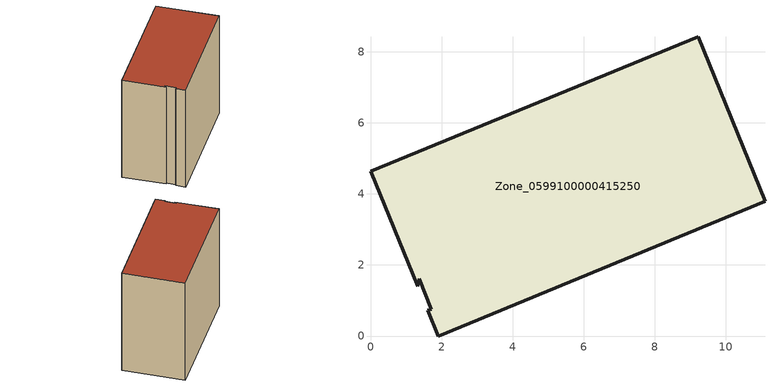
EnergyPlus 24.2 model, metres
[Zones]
Zone_0599100000415250
 floor ground (C_G): 1.72,0.76 1.38,1.61 1.32,1.41 0,4.64 9.22,8.42 11.1,3.79 1.9,0 1.6,0.72 z3.24
 wall outside (C_F): 1.9,0 11.1,3.79 9.22,8.42 0,4.64 1.32,1.41 1.38,1.61 1.72,0.76 1.6,0.72 1.9,0 z3.24:12.25
 roof outside (C_R): 1.38,1.61 1.72,0.76 1.6,0.72 1.9,0 11.1,3.79 9.22,8.42 0,4.64 1.32,1.41 z12.25
[BUILDING]
Pand.0599100000415250: North Axis=0; Terrain=City; Loads Convergence Tolerance Value=0.04; Temperature Convergence Tolerance Value=0.4; Solar Distribution=FullExterior; Maximum Number of Warmup Days=25; Minimum Number of Warmup Days=1
[Site:Location]
Rotterdam.The.Hague.AP_ZH_NLD Design_Conditions: Latitude=51.96; Longitude=4.45; Time Zone=1; Elevation=-4.5
[SITE:GROUNDTEMPERATURE:BUILDINGSURFACE]
18, 18, 18, 18, 18, 18, 18, 18, 18, 18, 18, 18
[MATERIAL] Thermal Absorptance=0.9; Solar Absorptance=0.7; Visible Absorptance=0.7
Name | Roughness | Thickness | Conductivity | Density | Specific Heat
G.TI.1992-2005 | MediumSmooth | 0.15 | 0.06 | 540 | 1210
F.TI.1992-2005 | Rough | 0.3 | 0.12 | 1920 | 840
R.TI.1992-2005 | MediumRough | 0.2 | 0.08 | 1500 | 1000
[CONSTRUCTION]
C_G: G.TI.1992-2005
C_F: F.TI.1992-2005
C_R: R.TI.1992-2005
[ZONE]
Zone_0599100000415250: Type=1; Multiplier=1; Ceiling Height=Autocalculate; Volume=Autocalculate; Floor Area=autocalculate; Part of Total Floor Area=Yes
[ZONEINFILTRATION:DESIGNFLOWRATE]
Infil_Zone_0599100000415250: Zone or ZoneList or Space or SpaceList=Zone_0599100000415250; Schedule=AlwaysOn; Design Flow Rate Calculation Method=Flow/Area; Flow Rate per Floor Area=0.0015; Constant Term Coefficient=1; Temperature Term Coefficient=0; Velocity Term Coefficient=0; Velocity Squared Term Coefficient=0
[HVACTEMPLATE:ZONE:IDEALLOADSAIRSYSTEM]
Zone_0599100000415250: Maximum Heating Supply Air Temperature=50; Minimum Cooling Supply Air Temperature=13; Maximum Heating Supply Air Humidity Ratio=0.0156; Minimum Cooling Supply Air Humidity Ratio=0.0077; Heating Limit=NoLimit; Cooling Limit=NoLimit; Dehumidification Control Type=ConstantSensibleHeatRatio; Cooling Sensible Heat Ratio=0.7; Dehumidification Setpoint=60; Humidification Control Type=None; Humidification Setpoint=30; Outdoor Air Method=None; Outdoor Air Flow Rate per Person=0.00944; Outdoor Air Flow Rate per Zone Floor Area=0; Outdoor Air Flow Rate per Zone=0; Demand Controlled Ventilation Type=None; Outdoor Air Economizer Type=NoEconomizer; Heat Recovery Type=None; Sensible Heat Recovery Effectiveness=0.7; Latent Heat Recovery Effectiveness=0.65
[ZONECONTROL:THERMOSTAT]
ThermostatControl_Zone_0599100000415250: Zone or ZoneList=Zone_0599100000415250; Control Type Schedule=DualSetpointControlType; Control 1=Thermostat_Zone_0599100000415250; Temperature Difference Between Cutout And Setpoint=0
[THERMOSTATSETPOINT:DUALSETPOINT]
Thermostat_Zone_0599100000415250: Heating Setpoint Temperature Schedule=HeatingSetpoint_Zone_0599100000415250; Cooling Setpoint Temperature Schedule=CoolingSetpoint_Zone_0599100000415250
[SCHEDULE:COMPACT]
HeatingSetpoint_Zone_0599100000415250: Through: 12/31, For: AllDays, Until: 24:00, 21
CoolingSetpoint_Zone_0599100000415250: Through: 12/31, For: AllDays, Until: 24:00, 24
DualSetpointControlType: Through: 12/31, For: AllDays, Until: 24:00, 4
AlwaysOn: Through: 12/31, For: AllDays, Until: 24:00, 1
